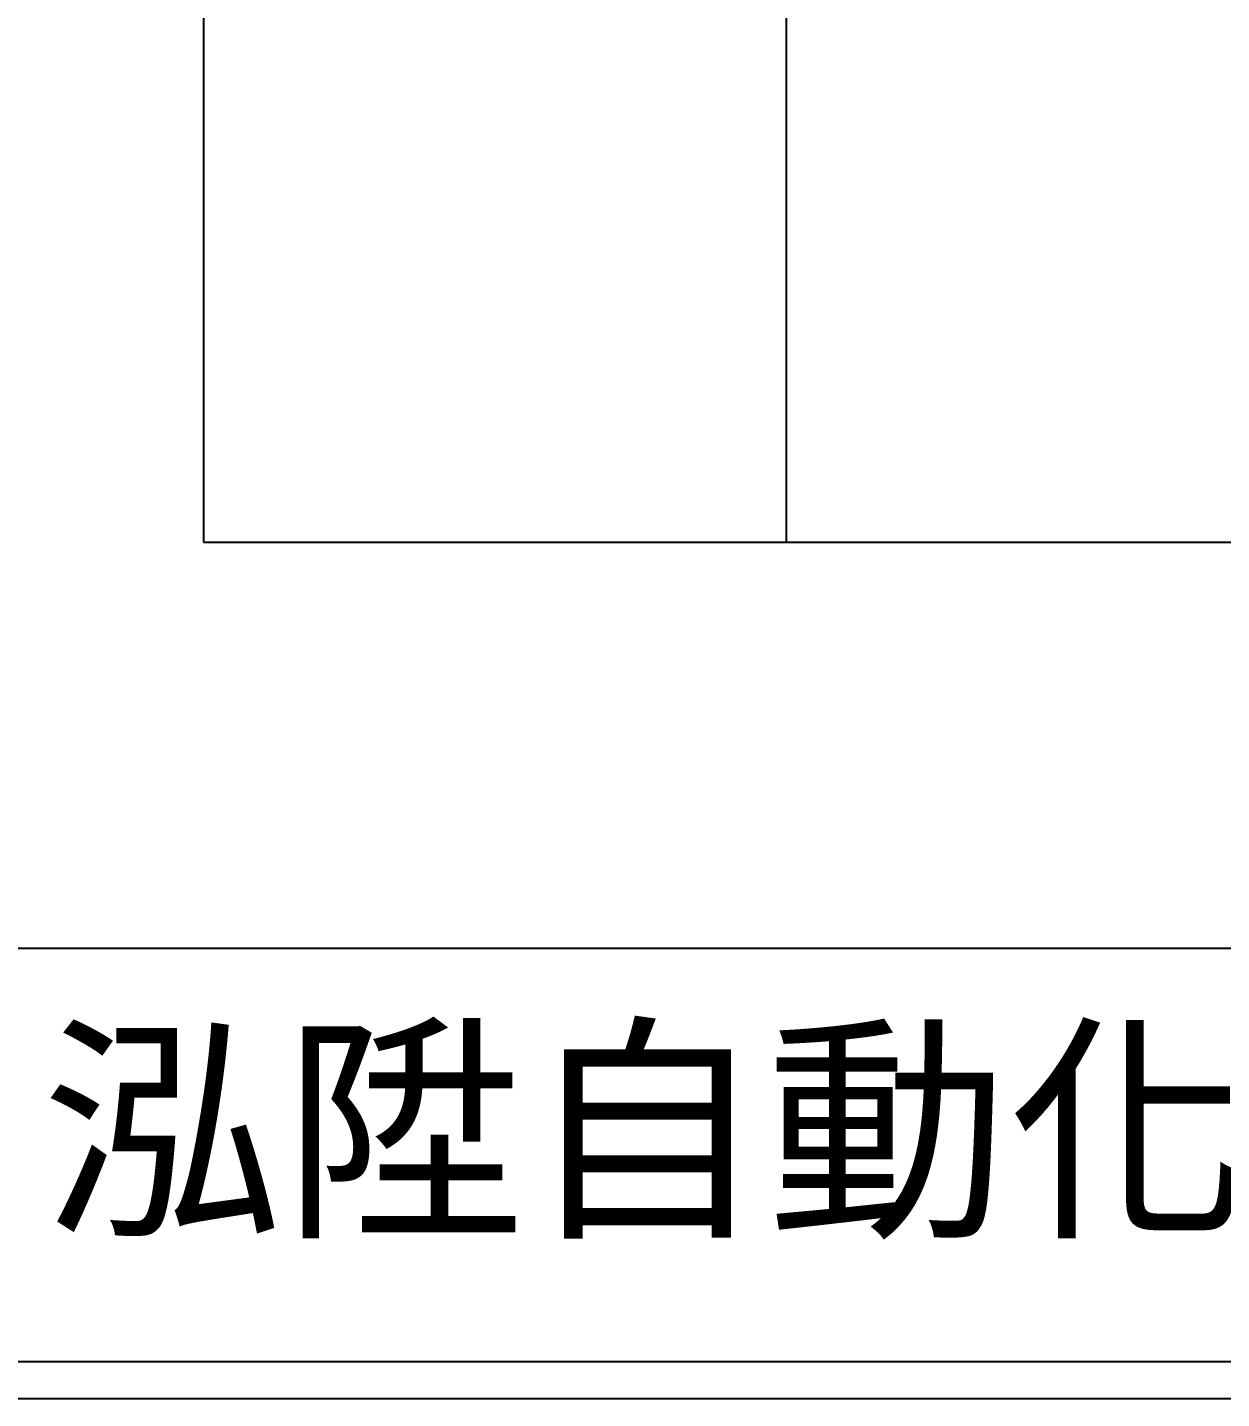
# Model space of a CAD drawing. Extents: x 10 to 297, y 3 to 207.
# Drawn here: x 48.13 to 88.57, y 3 to 49.43 of the extents above; entities that cross this region are included whole.
import ezdxf

# ---------------------------------------------------------------- set-up
doc = ezdxf.new("R2010")
doc.units = 0
doc.layers.add('圖框層', color=7, linetype='CONTINUOUS')
doc.layers.add('標尺寸層', color=3, linetype='CONTINUOUS')
doc.styles.add('STSL', font='kaiu.ttf')

msp = doc.modelspace()

# ---------------------------------------------------------------- linework, layer by layer
at = {"layer": '圖框層', "color": 7}
for p, q in [((11.25, 18.25), (295.75, 18.25)), ((11.25, 4.25), (295.75, 4.25)), ((10, 3), (297, 3))]:
    msp.add_line(p, q, dxfattribs=at)
at = {"layer": '標尺寸層', "color": 7}
for p, q in [((54.091, 161.786), (54.091, 32)), ((73.826, 63.652), (73.826, 32)), ((54.091, 32), (235, 32))]:
    msp.add_line(p, q, dxfattribs=at)

# ---------------------------------------------------------------- texts
at = {"layer": '圖框層', "color": 4, "style": 'STSL'}
msp.add_text('泓陞自動化科技有限公司', height=6, dxfattribs=at).set_placement((48.604, 9.076))

doc.saveas('drawing.dxf')
